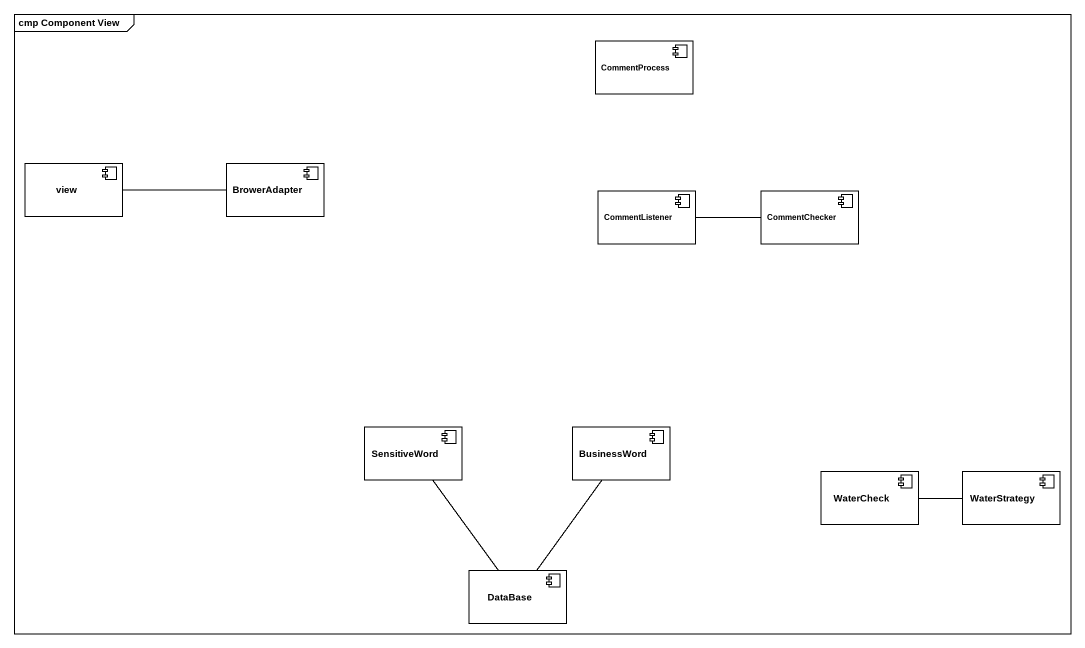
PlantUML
@startuml
mainframe cmp Component View
component CommentProcess #FFFFFF
component view #FFFFFF
component BrowerAdapter #FFFFFF
component CommentListener #FFFFFF
component CommentChecker #FFFFFF
component SensitiveWord #FFFFFF
component BusinessWord #FFFFFF
component WaterCheck #FFFFFF
component WaterStrategy #FFFFFF
component "DataBase" as DataBase_ #FFFFFF
view -right- BrowerAdapter
CommentListener -right- CommentChecker
SensitiveWord -- DataBase_
BusinessWord -- DataBase_
WaterCheck -right- WaterStrategy
@enduml
